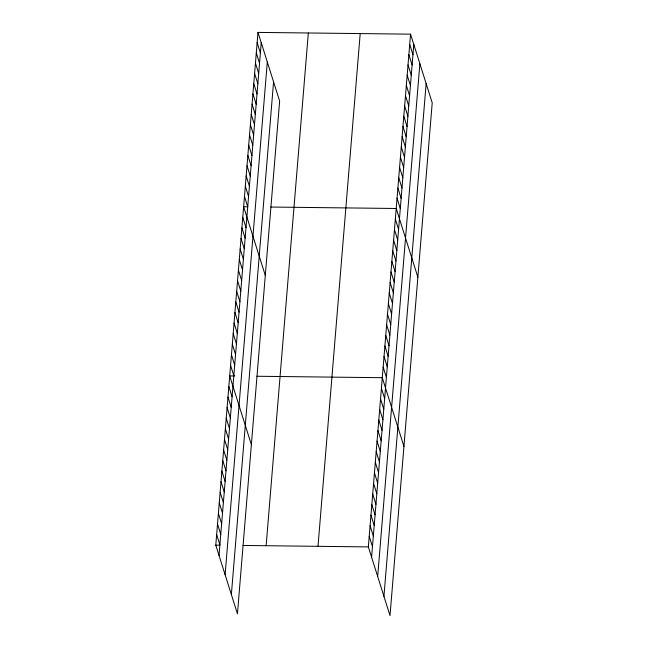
<?xml version="1.0" encoding="UTF-8"?>
<svg xmlns="http://www.w3.org/2000/svg" width="648" height="648" viewBox="0 0 648 648"><rect width="100%" height="100%" fill="white"/><g stroke="black" fill="none" stroke-linecap="round" stroke-linejoin="round"><path stroke-width="0.97" d="M257.985 32.4L279.644 101.096L237.443 613.834L215.784 545.138L257.985 32.4L410.557 34.166L432.216 102.862L390.015 615.6L368.356 546.904L410.557 34.166M219.032 555.433L261.233 42.695M225.107 574.703L267.308 61.965M231.368 594.564L273.569 81.818M266.134 545.721L308.335 32.983M318.006 546.329L360.207 33.583M371.596 557.199L413.805 44.453M377.679 576.469L419.88 63.731M383.94 596.33L426.141 83.584M247.666 206.777L243.64 206.736L265.299 275.424M270.824 207.044L396.212 208.494L417.871 277.19M234.746 375.994L229.708 375.937L251.367 444.633M256.9 376.253L382.28 377.703L403.939 446.399M215.784 545.138L219.81 545.187M242.968 545.454L368.356 546.904M409.714 44.42L412.962 54.715M408.872 54.675L412.112 64.97M408.029 64.93L411.269 75.225M407.179 75.184L410.427 85.479M406.337 85.439L409.585 95.734M405.494 95.693L408.742 105.989M404.652 105.948L407.892 116.243M403.809 116.203L407.049 126.498M402.959 126.457L406.207 136.752M402.116 136.712L405.365 147.007M401.274 146.966L404.514 157.262M400.432 157.221L403.672 167.516M399.581 167.476L402.829 177.771M398.739 177.73L401.987 188.025M397.896 187.985L401.144 198.28M397.054 198.239L400.294 208.535M395.337 219.073L398.585 229.368M394.47 229.651L397.71 239.938M393.595 240.222L396.843 250.517M392.729 250.8L395.969 261.087M391.854 261.371L395.102 271.666M390.987 271.949L394.227 282.245M390.112 282.528L393.36 292.815M389.246 293.099L392.494 303.394M388.371 303.677L391.619 313.964M387.504 314.248L390.752 324.543M386.637 324.826L389.877 335.121M385.763 335.405L389.011 345.692M384.896 345.975L388.136 356.27M384.021 356.554L387.269 366.841M383.154 367.124L386.394 377.42M381.413 388.282L384.653 398.569M380.538 398.852L383.786 409.147M379.671 409.431L382.911 419.718M378.796 420.001L382.045 430.296M257.143 42.655L260.391 52.95M377.93 430.58L381.178 440.867M256.3 52.909L259.54 63.204M377.055 441.158L380.303 451.445M255.458 63.164L258.698 73.459M376.188 451.729L379.436 462.024M254.607 73.418L257.855 83.713M375.322 462.308L378.562 472.595M253.765 83.673L257.013 93.968M374.447 472.878L377.695 483.173M252.923 93.928L256.171 104.223M373.58 483.457L376.82 493.744M252.08 104.182L255.32 114.477M372.705 494.027L375.953 504.322M251.238 114.437L254.478 124.732M371.839 504.606L375.079 514.901M250.387 124.691L253.635 134.987M370.964 515.184L374.212 525.471M249.545 134.946L252.793 145.241M370.097 525.755L373.337 536.05M248.702 145.201L251.951 155.496M369.222 536.333L372.47 546.62M247.86 155.455L251.1 165.75M247.018 165.71L250.258 176.005M246.167 175.964L249.415 186.26M245.325 186.219L248.573 196.514M244.482 196.474L247.73 206.769M242.765 217.307L246.013 227.602M241.898 227.885L245.138 238.172M241.024 238.456L244.272 248.751M240.157 249.035L243.397 259.322M239.282 259.605L242.53 269.9M238.415 270.184L241.664 280.479M237.549 280.762L240.789 291.049M236.674 291.333L239.922 301.628M235.807 301.911L239.047 312.198M234.932 312.482L238.181 322.777M234.066 323.06L237.306 333.356M233.191 333.639L236.439 343.926M232.324 344.209L235.564 354.505M231.449 354.788L234.698 365.075M230.583 365.359L233.823 375.654M228.841 386.516L232.081 396.803M227.966 397.086L231.215 407.381M227.1 407.665L230.348 417.952M226.225 418.235L229.473 428.531M225.358 428.814L228.606 439.101M224.492 439.393L227.731 449.68M223.617 449.963L226.865 460.258M222.75 460.542L225.99 470.829M221.875 471.112L225.123 481.407M221.009 481.691L224.249 491.978M220.134 492.269L223.382 502.556M219.267 502.84L222.507 513.135M218.392 513.419L221.64 523.706M217.526 523.989L220.766 534.284M216.651 534.568L219.899 544.855"/></g></svg>
